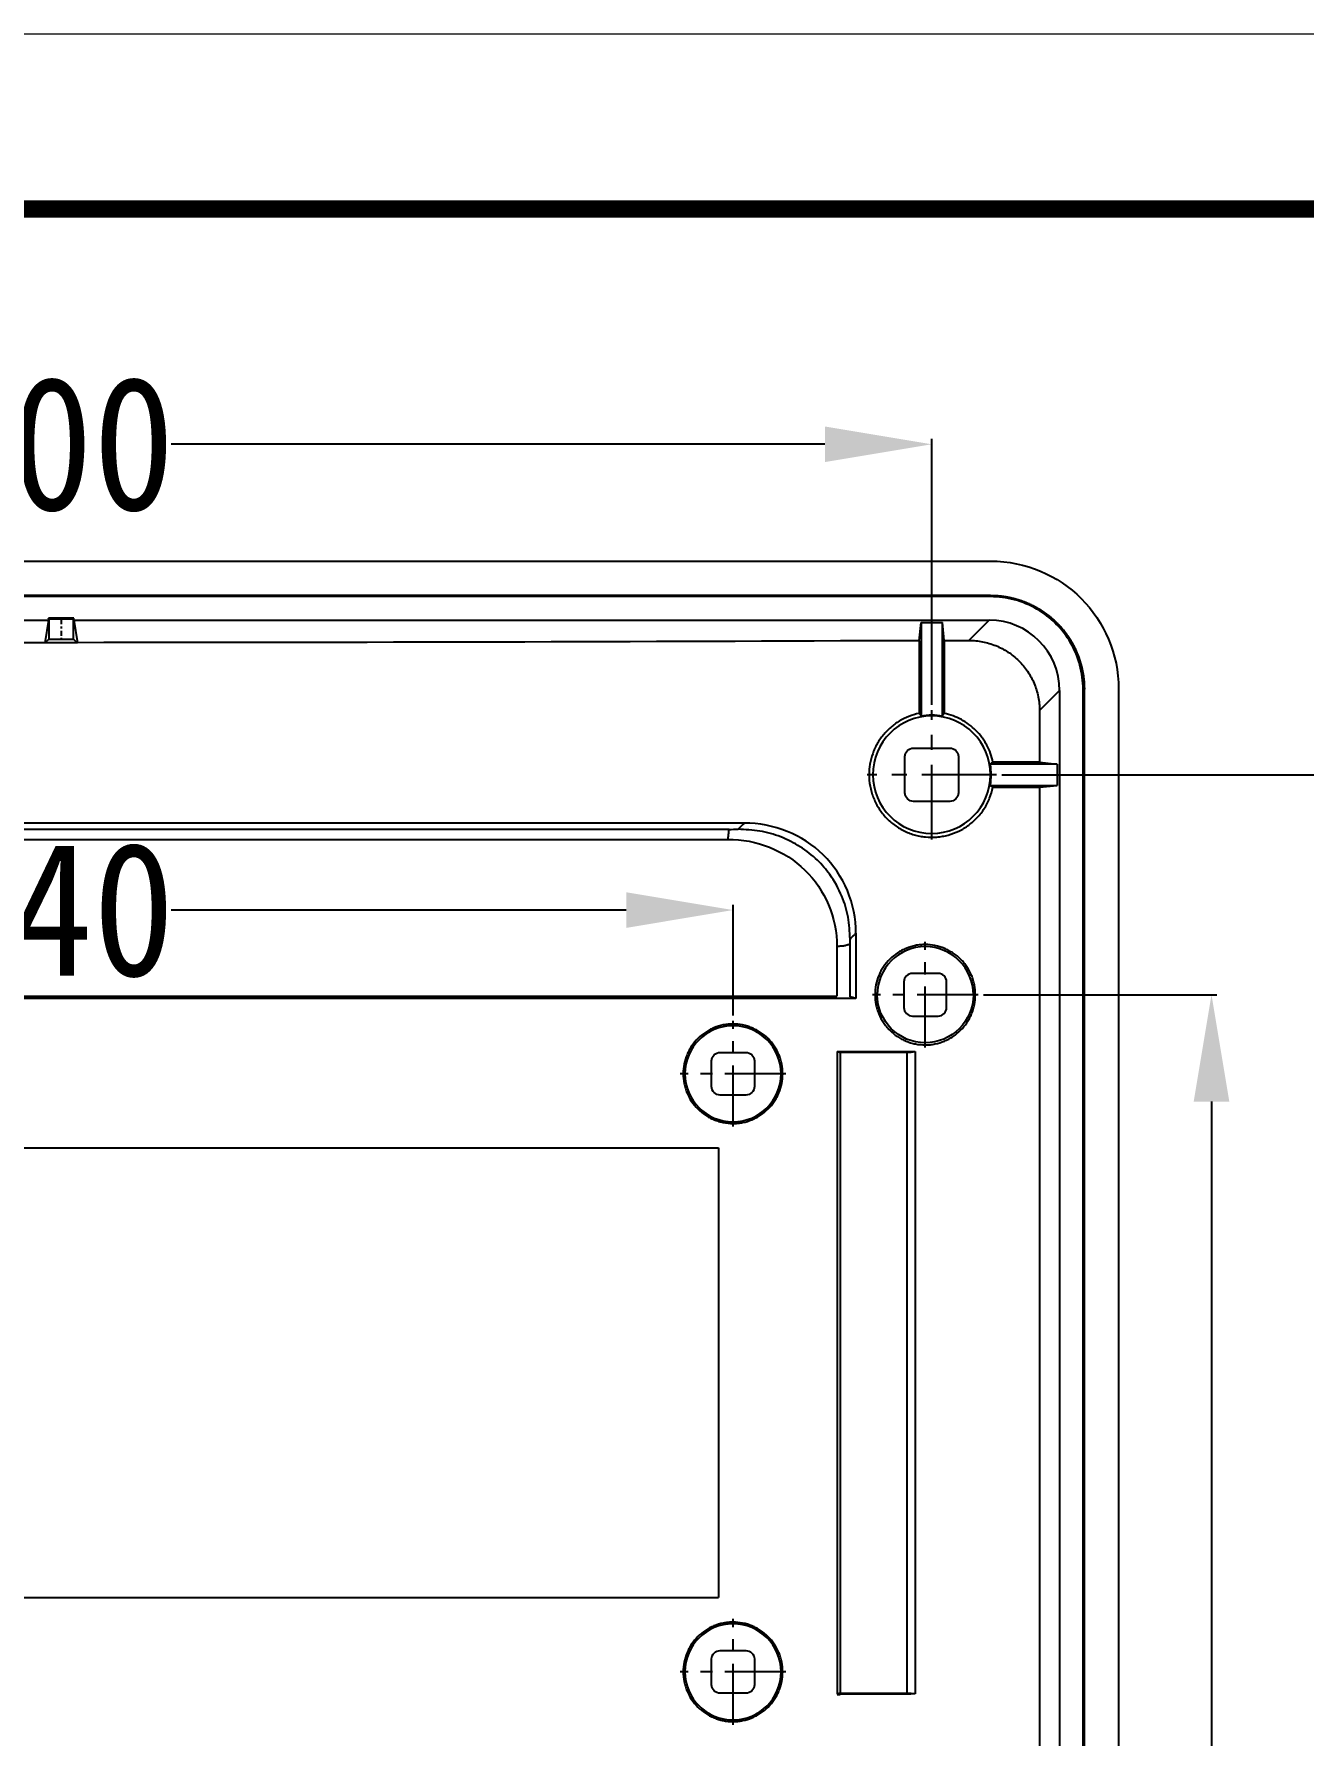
# Model space of a CAD drawing. Header units: millimetres. Extents: x 7899 to 8374, y 2483 to 2813.
# Drawn here: x 8155.8 to 8215.2, y 2733.5 to 2813.2 of the extents above; entities that cross this region are included whole.
import ezdxf
from ezdxf.enums import TextEntityAlignment as Align

# ---------------------------------------------------------------- set-up
doc = ezdxf.new("R2010")
doc.units = ezdxf.units.MM
doc.linetypes.add('CENTER', pattern=[50.8, 31.75, -6.35, 6.35, -6.35])
doc.layers.add('4', color=7, linetype='Continuous')
doc.layers.add('from', color=7, linetype='Continuous', lineweight=13)
doc.styles.add('FFS', font='SIMFANG.TTF', dxfattribs={"width": 0.9})
doc.styles.get("Standard").update_dxf_attribs({"font": 'arial.ttf', "width": 0.9})
doc.styles.add('宋体', font='SimSun.ttf')
doc.dimstyles.get("Standard").update_dxf_attribs({"dimtxt": 3, "dimasz": 0.1875, "dimexe": 0.66, "dimexo": 1, "dimgap": 0.09, "dimtad": 0, "dimdsep": 46, "dimtxsty": 'Standard', "dimcen": 0.09, "dimazin": 2, "dimtp": 0.01, "dimtm": 0.01, "dimtfac": 1, "dimtofl": 0, "dimtmove": 0, "dimatfit": 3, "dimfxl": 0, "dimtolj": 1, "dimarcsym": 0})

# ---------------------------------------------------------------- blocks, each defined once
blk = doc.blocks.new('*D102')
at = {"color": 6, "lineweight": -2}
for p, q in [((8117.089, 2767.273), (8117.089, 2772.461)), ((8122.089, 2772.211), (8143.397, 2772.211)), ((8183.489, 2772.211), (8162.181, 2772.211)), ((8188.489, 2767.273), (8188.489, 2772.461))]:
    blk.add_line(p, q, dxfattribs=at)
at = {"color": 6}
for points in [[(8122.089, 2773.044), (8122.089, 2771.377), (8117.089, 2772.211)], [(8183.489, 2773.044), (8183.489, 2771.377), (8188.489, 2772.211)]]:
    blk.add_solid(points, dxfattribs=at)
at = {"layer": 'Defpoints', "color": 0}
for p in [(8188.489, 2772.211), (8117.089, 2767.023), (8188.489, 2767.023)]:
    blk.add_point(p, dxfattribs=at)
at = {"color": 4, "insert": (8152.789, 2772.211), "char_height": 6.25, "attachment_point": 5, "style": 'FFS'}
blk.add_mtext('\\A1;71.40', dxfattribs=at)
blk = doc.blocks.new('*D109')
at = {"color": 6, "lineweight": -2}
for p, q in [((8107.789, 2781.791), (8107.789, 2794.267)), ((8197.789, 2781.826), (8197.789, 2794.267)), ((8112.789, 2794.017), (8143.397, 2794.017)), ((8192.789, 2794.017), (8162.181, 2794.017))]:
    blk.add_line(p, q, dxfattribs=at)
at = {"color": 6}
for points in [[(8112.789, 2794.85), (8112.789, 2793.184), (8107.789, 2794.017)], [(8192.789, 2794.85), (8192.789, 2793.184), (8197.789, 2794.017)]]:
    blk.add_solid(points, dxfattribs=at)
at = {"layer": 'Defpoints', "color": 0}
for p in [(8107.789, 2794.017), (8107.789, 2781.541), (8197.789, 2781.576)]:
    blk.add_point(p, dxfattribs=at)
at = {"color": 4, "insert": (8152.789, 2794.017), "char_height": 6.25, "attachment_point": 5, "style": 'FFS'}
blk.add_mtext('\\A1;90.00', dxfattribs=at)
blk = doc.blocks.new('*D112')
at = {"color": 6, "lineweight": -2}
for p, q in [((8200.214, 2768.248), (8211.138, 2768.248)), ((8210.888, 2763.248), (8210.888, 2715.825)), ((8210.888, 2645.848), (8210.888, 2693.271)), ((8200.214, 2640.848), (8211.138, 2640.848))]:
    blk.add_line(p, q, dxfattribs=at)
at = {"color": 6}
for points in [[(8210.054, 2763.248), (8211.721, 2763.248), (8210.888, 2768.248)], [(8210.054, 2645.848), (8211.721, 2645.848), (8210.888, 2640.848)]]:
    blk.add_solid(points, dxfattribs=at)
at = {"layer": 'Defpoints', "color": 0}
for p in [(8199.964, 2768.248), (8199.964, 2640.848), (8210.888, 2640.848)]:
    blk.add_point(p, dxfattribs=at)
at = {"color": 4, "insert": (8210.888, 2704.548), "char_height": 6.25, "attachment_point": 5, "rotation": 90, "style": 'FFS'}
blk.add_mtext('\\A1;127.40', dxfattribs=at)
blk = doc.blocks.new('*D113')
at = {"color": 6, "lineweight": -2}
for p, q in [((8201.067, 2778.548), (8219.786, 2778.548)), ((8219.536, 2773.548), (8219.536, 2704.432)), ((8219.536, 2635.548), (8219.536, 2681.877)), ((8201.067, 2630.548), (8219.786, 2630.548))]:
    blk.add_line(p, q, dxfattribs=at)
at = {"color": 6}
for points in [[(8218.703, 2773.548), (8220.369, 2773.548), (8219.536, 2778.548)], [(8218.703, 2635.548), (8220.369, 2635.548), (8219.536, 2630.548)]]:
    blk.add_solid(points, dxfattribs=at)
at = {"layer": 'Defpoints', "color": 0}
for p in [(8200.817, 2778.548), (8219.536, 2778.548), (8200.817, 2630.548)]:
    blk.add_point(p, dxfattribs=at)
at = {"color": 4, "insert": (8219.536, 2693.154), "char_height": 6.25, "attachment_point": 5, "rotation": 90, "style": 'FFS'}
blk.add_mtext('\\A1;148.00', dxfattribs=at)
blk = doc.blocks.new('TK-D')
at = {"layer": 'from'}
blk.add_lwpolyline([(-594.5, -413.12), (594.5, -413.12), (594.5, 413.12), (-594.5, 413.12)], close=True, dxfattribs=at)
at = {"layer": 'from', "const_width": 2.05}
blk.add_lwpolyline([(-574.01, -392.63), (-574.01, 392.63), (574.01, 392.63), (574.01, -392.63), (-574.01, -392.63)], dxfattribs=at)
at = {"layer": 'from', "color": 6, "style": '宋体', "width": 0.7}
blk.add_attdef('40004', text='', height=8.32, dxfattribs=at).set_placement((430.84, -344.43), align=Align.MIDDLE)

msp = doc.modelspace()

# ---------------------------------------------------------------- linework, layer by layer
at = {"layer": '4', "color": 7}
for p, q in [((8105.031, 2788.548), (8200.547, 2788.548)), ((8200.54, 2786.944), (8105.038, 2786.944)), ((8200.54, 2786.884), (8105.038, 2786.884)), ((8200.54, 2786.944), (8200.54, 2786.884)), ((8149.127, 2785.784), (8156.451, 2785.784)), ((8156.451, 2785.784), (8156.275, 2784.728)), ((8157.627, 2785.884), (8156.451, 2785.884)), ((8156.461, 2785.824), (8156.451, 2785.884)), ((8156.451, 2785.884), (8156.451, 2785.784)), ((8157.617, 2785.824), (8156.461, 2785.824)), ((8156.461, 2785.824), (8156.461, 2784.9)), ((8157.617, 2785.824), (8157.627, 2785.884)), ((8157.617, 2784.901), (8157.617, 2785.824)), ((8157.627, 2785.784), (8157.627, 2785.884)), ((8157.627, 2785.784), (8200.479, 2785.784)), ((8157.627, 2785.784), (8157.803, 2784.729)), ((8197.203, 2784.822), (8197.289, 2785.679)), ((8197.289, 2785.679), (8197.289, 2781.29)), ((8197.289, 2785.679), (8198.289, 2785.679)), ((8198.289, 2781.29), (8198.289, 2785.679)), ((8198.374, 2784.828), (8198.289, 2785.679)), ((8200.479, 2785.784), (8199.528, 2784.833)), ((8156.461, 2784.9), (8156.275, 2784.714)), ((8156.461, 2784.9), (8157.617, 2784.901)), ((8157.617, 2784.901), (8157.803, 2784.715)), ((8197.203, 2784.822), (8197.203, 2781.418)), ((8198.374, 2784.828), (8198.374, 2781.418)), ((8203.775, 2782.488), (8202.839, 2781.553)), ((8203.775, 2782.488), (8203.775, 2709.386)), ((8204.935, 2782.549), (8204.875, 2782.549)), ((8204.875, 2626.547), (8204.875, 2782.549)), ((8204.935, 2626.547), (8204.935, 2782.549)), ((8206.539, 2782.556), (8206.539, 2626.54)), ((8202.839, 2781.553), (8202.839, 2779.131)), ((8196.539, 2777.698), (8196.539, 2779.398)), ((8196.939, 2779.798), (8198.639, 2779.798)), ((8199.039, 2779.398), (8199.039, 2777.698)), ((8202.839, 2779.131), (8203.67, 2779.048)), ((8195.036, 2778.548), (8194.857, 2778.548)), ((8203.67, 2779.048), (8200.531, 2779.048)), ((8200.541, 2778.548), (8200.576, 2778.548)), ((8203.67, 2779.048), (8203.67, 2778.048)), ((8200.531, 2778.048), (8203.67, 2778.048)), ((8202.839, 2777.965), (8203.67, 2778.048)), ((8202.839, 2777.965), (8202.839, 2709.542)), ((8198.639, 2777.298), (8196.939, 2777.298)), ((8194.243, 2771.129), (8194.243, 2768.074)), ((8193.345, 2770.511), (8193.345, 2768.179)), ((8193.966, 2768.155), (8193.966, 2770.623)), ((8196.489, 2768.848), (8196.489, 2767.648)), ((8198.089, 2769.248), (8196.889, 2769.248)), ((8198.489, 2767.648), (8198.489, 2768.848)), ((8195.239, 2768.248), (8195.136, 2768.248)), ((8199.739, 2768.248), (8199.835, 2768.248)), ((8196.889, 2767.248), (8198.089, 2767.248)), ((8187.889, 2765.548), (8189.089, 2765.548)), ((8193.369, 2765.595), (8193.369, 2735.501)), ((8193.511, 2765.595), (8193.615, 2765.595)), ((8193.511, 2765.548), (8193.511, 2735.548)), ((8193.615, 2765.548), (8193.511, 2765.548)), ((8196.629, 2765.548), (8196.629, 2735.548)), ((8197.023, 2765.584), (8197.023, 2735.512)), ((8187.489, 2763.948), (8187.489, 2765.148)), ((8189.489, 2765.148), (8189.489, 2763.948)), ((8186.239, 2764.548), (8186.158, 2764.548)), ((8190.739, 2764.548), (8190.814, 2764.548)), ((8189.089, 2763.548), (8187.889, 2763.548)), ((8187.815, 2761.074), (8187.815, 2740.022)), ((8187.489, 2735.948), (8187.489, 2737.148)), ((8187.889, 2737.548), (8189.089, 2737.548)), ((8189.489, 2737.148), (8189.489, 2735.948)), ((8186.239, 2736.548), (8186.158, 2736.548)), ((8190.739, 2736.548), (8190.814, 2736.548)), ((8189.089, 2735.548), (8187.889, 2735.548)), ((8193.511, 2735.548), (8193.369, 2735.501)), ((8193.511, 2735.471), (8193.369, 2735.471)), ((8193.511, 2735.548), (8193.615, 2735.548)), ((8193.511, 2735.548), (8193.511, 2735.501)), ((8193.615, 2735.501), (8193.511, 2735.501))]:
    msp.add_line(p, q, dxfattribs=at)
at = {"layer": '4', "color": 1, "linetype": 'CENTER', "ltscale": 0.007385}
msp.add_line((8157.039, 2785.824), (8157.039, 2784.9), dxfattribs=at)
at = {"layer": '4', "color": 1, "linetype": 'CENTER', "ltscale": 0.110105}
for p, q in [((8197.789, 2775.52), (8197.789, 2781.576)), ((8200.817, 2778.548), (8194.761, 2778.548))]:
    msp.add_line(p, q, dxfattribs=at)
at = {"layer": '4', "color": 1, "linetype": 'CENTER', "ltscale": 0.089998}
for p, q in [((8197.489, 2765.773), (8197.489, 2770.723)), ((8199.964, 2768.248), (8195.014, 2768.248))]:
    msp.add_line(p, q, dxfattribs=at)
at = {"layer": '4', "color": 1, "linetype": 'CENTER', "ltscale": 0.090005}
for p, q in [((8188.489, 2762.073), (8188.489, 2767.023)), ((8190.964, 2764.548), (8186.014, 2764.548)), ((8188.489, 2734.073), (8188.489, 2739.023)), ((8190.964, 2736.548), (8186.014, 2736.548))]:
    msp.add_line(p, q, dxfattribs=at)
at = {"layer": '4', "color": 7}
for centre, radius, start, end in [((8197.789, 2778.548), 2.753, 0, 180), ((8197.789, 2778.548), 2.787, 79.66527, 100.33473), ((8197.789, 2778.548), 2.753, 180, 0), ((8197.789, 2778.548), 2.787, 0, 10.33473), ((8197.789, 2778.548), 2.787, 349.66527, 0), ((8197.489, 2768.248), 2.25, 0, 180), ((8196.889, 2768.848), 0.4, 90, 180), ((8198.089, 2768.848), 0.4, 0, 90), ((8196.889, 2767.648), 0.4, 180, 270), ((8198.089, 2767.648), 0.4, 270, 0), ((8188.489, 2764.548), 2.25, 0, 180), ((8188.489, 2764.548), 2.25, 180, 0), ((8188.489, 2736.548), 2.25, 0, 180), ((8188.489, 2736.548), 2.25, 180, 0)]:
    msp.add_arc(centre, radius, start, end, dxfattribs=at)
at = {"layer": '4', "color": 7, "extrusion": (0, 0, -1)}
for centre, radius, start, end in [((-8196.939, 2779.398), 0.4, 0, 90), ((-8198.639, 2779.398), 0.4, 90, 180), ((-8198.639, 2777.698), 0.4, 180, 270), ((-8197.489, 2768.248), 2.25, 180, 0), ((-8187.889, 2765.148), 0.4, 0, 90), ((-8189.089, 2765.148), 0.4, 90, 180), ((-8189.089, 2763.948), 0.4, 180, 270), ((-8187.889, 2737.148), 0.4, 0, 90), ((-8189.089, 2737.148), 0.4, 90, 180), ((-8189.089, 2735.948), 0.4, 180, 270)]:
    msp.add_arc(centre, radius, start, end, dxfattribs=at)
at = {"layer": '4', "color": 7, "extrusion": (3.74923e-32, 1.22461e-16, -1)}
for centre in [(-8196.939, 2777.698), (-8187.889, 2763.948), (-8187.889, 2735.948)]:
    msp.add_arc(centre, 0.4, 270, 0, dxfattribs=at)
at = {"layer": '4', "color": 7, "extrusion": (0, 0, -1)}
msp.add_ellipse((8200.531, 2782.54), major_axis=(4.254, 4.254), ratio=0.997265, start_param=5.499157, end_param=7.067214, dxfattribs=at)
at = {"layer": '4', "color": 7}
for centre, major_axis, ratio, start_param, end_param in [((8200.47, 2782.479), (2.34, 2.34), 0.997265, 5.499157, 7.067214), ((8152.788, 2813.333), (546.566, 0), 0.052336, 4.79589, 4.79801), ((8152.789, 2776.277), (547.292, 0), 0.005236, 1.479218, 1.483221), ((8152.789, 2780.818), (547.292, 0), 0.005236, 4.799965, 4.803967)]:
    msp.add_ellipse(centre, major_axis=major_axis, ratio=ratio, start_param=start_param, end_param=end_param, dxfattribs=at)
at = {"layer": '4', "color": 7, "extrusion": (3.74923e-32, 1.22461e-16, -1)}
for major_axis, start_param, end_param in [((-547.299, 0), 4.70602, 4.718758), ((-547.3, 0), 4.631148, 4.703228)]:
    msp.add_ellipse((8152.789, 2813.411), major_axis=major_axis, ratio=0.052408, start_param=start_param, end_param=end_param, dxfattribs=at)
at = {"layer": '4', "color": 7, "extrusion": (6.16298e-32, 1.22461e-16, -1)}
msp.add_ellipse((8193.039, 3239.099), major_axis=(-383.514, 367.753), ratio=0.905122, start_param=3.989735, end_param=3.990512, dxfattribs=at)
at = {"layer": '4', "color": 7}
for points, degree, knots in [([(8200.54, 2786.944), (8200.972, 2786.944), (8201.397, 2786.86), (8201.82, 2786.776), (8202.221, 2786.61), (8202.622, 2786.445), (8202.982, 2786.204), (8203.342, 2785.964), (8203.648, 2785.657), (8203.954, 2785.352), (8204.195, 2784.991), (8204.435, 2784.632), (8204.601, 2784.23), (8204.767, 2783.83), (8204.851, 2783.406), (8204.935, 2782.982), (8204.935, 2782.549)], 2, [0, 0, 0, 0.125, 0.125, 0.25, 0.25, 0.375, 0.375, 0.5, 0.5, 0.625, 0.625, 0.75, 0.75, 0.875, 0.875, 1, 1, 1]), ([(8204.875, 2782.549), (8204.875, 2782.927), (8204.776, 2783.684), (8204.337, 2784.742), (8203.641, 2785.65), (8202.733, 2786.346), (8201.675, 2786.785), (8200.918, 2786.884), (8200.54, 2786.884)], 3, [0, 0, 0, 0, 0.166858, 0.333493, 0.500001, 0.666508, 0.833143, 1, 1, 1, 1]), ([(8157.803, 2784.715), (8157.661, 2784.715), (8157.52, 2784.715), (8157.378, 2784.715), (8157.236, 2784.715), (8157.095, 2784.715), (8156.953, 2784.715), (8156.727, 2784.715), (8156.501, 2784.714), (8156.275, 2784.714)], 3, [0, 0, 0, 0, 0.278009, 0.278009, 0.278009, 0.556018, 0.556018, 0.556018, 1, 1, 1, 1]), ([(8199.528, 2784.833), (8199.746, 2784.834), (8199.959, 2784.814), (8200.275, 2784.753), (8200.38, 2784.728), (8200.587, 2784.667), (8200.69, 2784.631), (8200.99, 2784.509), (8201.18, 2784.409), (8201.45, 2784.232), (8201.538, 2784.169), (8201.707, 2784.032), (8201.787, 2783.96), (8202.017, 2783.734), (8202.155, 2783.569), (8202.337, 2783.299), (8202.394, 2783.206), (8202.497, 2783.016), (8202.589, 2782.821), (8202.663, 2782.619), (8202.726, 2782.413), (8202.753, 2782.307), (8202.818, 2781.987), (8202.839, 2781.771), (8202.839, 2781.553)], 3, [0, 0, 0, 0, 0.125, 0.125, 0.1875, 0.1875, 0.25, 0.25, 0.375, 0.375, 0.4375, 0.4375, 0.5, 0.5, 0.625, 0.625, 0.6875, 0.6875, 0.75, 0.8125, 0.8125, 0.875, 0.875, 1, 1, 1, 1]), ([(8197.203, 2781.418), (8197.038, 2781.385), (8196.878, 2781.338), (8196.568, 2781.217), (8196.418, 2781.143), (8196.129, 2780.969), (8195.995, 2780.871), (8195.743, 2780.653), (8195.626, 2780.533), (8195.412, 2780.272), (8195.318, 2780.134), (8195.195, 2779.916), (8195.157, 2779.842), (8195.088, 2779.69), (8195.056, 2779.611), (8194.971, 2779.373), (8194.929, 2779.212), (8194.872, 2778.884), (8194.857, 2778.717), (8194.857, 2778.548)], 3, [0, 0, 0, 0, 0.125, 0.125, 0.25, 0.25, 0.375, 0.375, 0.5, 0.5, 0.625, 0.625, 0.6875, 0.6875, 0.75, 0.75, 0.875, 0.875, 1, 1, 1, 1]), ([(8200.657, 2779.132), (8200.6, 2779.414), (8200.503, 2779.681), (8200.334, 2779.996), (8200.297, 2780.059), (8200.221, 2780.179), (8200.18, 2780.238), (8200.053, 2780.409), (8199.96, 2780.517), (8199.759, 2780.718), (8199.65, 2780.813), (8199.421, 2780.983), (8199.302, 2781.059), (8199.052, 2781.193), (8198.922, 2781.252), (8198.652, 2781.35), (8198.515, 2781.389), (8198.374, 2781.418)], 3, [0, 0, 0, 0, 0.25, 0.25, 0.3125, 0.3125, 0.375, 0.375, 0.5, 0.5, 0.625, 0.625, 0.75, 0.75, 0.875, 0.875, 1, 1, 1, 1]), ([(8194.857, 2778.548), (8194.857, 2778.366), (8194.874, 2778.188), (8194.923, 2777.924), (8194.944, 2777.837), (8194.993, 2777.664), (8195.021, 2777.577), (8195.119, 2777.325), (8195.199, 2777.165), (8195.339, 2776.936), (8195.39, 2776.862), (8195.498, 2776.717), (8195.556, 2776.647), (8195.737, 2776.448), (8195.868, 2776.327), (8196.153, 2776.11), (8196.308, 2776.013), (8196.627, 2775.852), (8196.793, 2775.786), (8197.052, 2775.711), (8197.14, 2775.69), (8197.316, 2775.655), (8197.405, 2775.642), (8197.671, 2775.615), (8197.85, 2775.614), (8198.119, 2775.636), (8198.209, 2775.648), (8198.385, 2775.679), (8198.472, 2775.699), (8198.73, 2775.769), (8198.898, 2775.831), (8199.224, 2775.989), (8199.377, 2776.081), (8199.593, 2776.24), (8199.662, 2776.296), (8199.797, 2776.415), (8199.862, 2776.478), (8200.047, 2776.676), (8200.156, 2776.817), (8200.301, 2777.043), (8200.346, 2777.12), (8200.429, 2777.28), (8200.467, 2777.363), (8200.569, 2777.614), (8200.621, 2777.786), (8200.657, 2777.964)], 3, [0, 0, 0, 0, 0.0625, 0.0625, 0.09375, 0.09375, 0.125, 0.125, 0.1875, 0.1875, 0.21875, 0.21875, 0.25, 0.25, 0.3125, 0.3125, 0.375, 0.375, 0.4375, 0.4375, 0.46875, 0.46875, 0.5, 0.5, 0.5625, 0.5625, 0.59375, 0.59375, 0.625, 0.625, 0.6875, 0.6875, 0.75, 0.75, 0.78125, 0.78125, 0.8125, 0.8125, 0.875, 0.875, 0.90625, 0.90625, 0.9375, 0.9375, 1, 1, 1, 1]), ([(8188.304, 2775.99), (8187.896, 2775.99), (8187.078, 2775.99), (8185.853, 2775.99), (8184.627, 2775.99), (8183.402, 2775.99), (8182.177, 2775.99), (8180.953, 2775.99), (8179.728, 2775.99), (8178.504, 2775.99), (8177.28, 2775.99), (8176.056, 2775.99), (8174.832, 2775.99), (8173.609, 2775.99), (8172.385, 2775.99), (8171.162, 2775.99), (8169.939, 2775.99), (8168.716, 2775.99), (8167.493, 2775.99), (8166.27, 2775.99), (8165.047, 2775.99), (8163.824, 2775.99), (8162.602, 2775.99), (8161.379, 2775.99), (8160.156, 2775.99), (8158.933, 2775.99), (8157.711, 2775.99), (8156.488, 2775.99), (8155.265, 2775.99), (8154.042, 2775.99), (8152.819, 2775.99), (8151.596, 2775.99), (8150.373, 2775.99), (8149.15, 2775.99), (8147.926, 2775.99), (8146.703, 2775.99), (8145.479, 2775.99), (8144.255, 2775.99), (8143.031, 2775.99), (8141.807, 2775.99), (8140.583, 2775.99), (8139.358, 2775.99), (8138.133, 2775.99), (8136.908, 2775.99), (8135.683, 2775.99), (8134.457, 2775.99), (8133.231, 2775.99), (8132.005, 2775.99), (8130.779, 2775.99), (8129.552, 2775.99), (8128.325, 2775.99), (8127.097, 2775.99), (8125.869, 2775.99), (8124.641, 2775.99), (8123.412, 2775.99), (8122.183, 2775.99), (8120.954, 2775.99), (8119.724, 2775.99), (8118.493, 2775.99), (8117.673, 2775.99), (8117.263, 2775.99)], 3, [0, 0, 0, 0, 0.01728, 0.034553, 0.051821, 0.069082, 0.086338, 0.103588, 0.120833, 0.138074, 0.15531, 0.172541, 0.189769, 0.206993, 0.224214, 0.241431, 0.258646, 0.275858, 0.293067, 0.310275, 0.32748, 0.344684, 0.361887, 0.379089, 0.39629, 0.413491, 0.430691, 0.447892, 0.465092, 0.482294, 0.499497, 0.5167, 0.533905, 0.551112, 0.568321, 0.585532, 0.602746, 0.619962, 0.637182, 0.654405, 0.671632, 0.688863, 0.706097, 0.723337, 0.740581, 0.75783, 0.775084, 0.792344, 0.80961, 0.826882, 0.844161, 0.861446, 0.878738, 0.896037, 0.913344, 0.930658, 0.947981, 0.965312, 0.982651, 1, 1, 1, 1]), ([(8188.253, 2775.517), (8188.256, 2775.548), (8188.265, 2775.627), (8188.278, 2775.75), (8188.292, 2775.877), (8188.3, 2775.956), (8188.304, 2775.99)], 3, [0, 0, 0, 0, 0.192615, 0.500002, 0.781976, 1, 1, 1, 1]), ([(8193.967, 2770.856), (8193.95, 2771.197), (8193.917, 2771.882), (8193.598, 2772.917), (8193.098, 2773.821), (8192.205, 2774.855), (8191.061, 2775.573), (8189.747, 2775.949), (8189.065, 2775.978), (8188.724, 2775.992)], 3, [0, 0, 0, 0, 0.12494, 0.250247, 0.392641, 0.500214, 0.749039, 0.874494, 1, 1, 1, 1]), ([(8194.243, 2771.129), (8194.243, 2772.503), (8193.681, 2773.851), (8191.745, 2775.747), (8190.39, 2776.283), (8189.019, 2776.283)], 3, [0, 0, 0, 0, 0.5, 0.5, 1, 1, 1, 1]), ([(8117.325, 2775.517), (8123.228, 2775.518), (8129.136, 2775.517), (8140.959, 2775.517), (8146.874, 2775.518), (8158.704, 2775.518), (8164.618, 2775.517), (8176.442, 2775.517), (8182.35, 2775.518), (8188.253, 2775.517)], 3, [0, 0, 0, 0, 0.25, 0.25, 0.5, 0.5, 0.75, 0.75, 1, 1, 1, 1]), ([(8188.253, 2775.517), (8189.591, 2775.534), (8190.906, 2775.002), (8192.798, 2773.164), (8193.366, 2771.85), (8193.345, 2770.511)], 3, [0, 0, 0, 0, 0.5, 0.5, 1, 1, 1, 1]), ([(8193.345, 2770.511), (8193.371, 2770.514), (8193.423, 2770.52), (8193.501, 2770.531), (8193.58, 2770.538), (8193.658, 2770.543), (8193.736, 2770.552), (8193.8, 2770.572), (8193.85, 2770.591), (8193.901, 2770.61), (8193.94, 2770.618), (8193.966, 2770.623)], 3, [0, 0, 0, 0, 0.124709, 0.249457, 0.3745, 0.499739, 0.624418, 0.749059, 0.811742, 0.874495, 1, 1, 1, 1]), ([(8199.835, 2768.248), (8199.835, 2768.403), (8199.819, 2768.556), (8199.774, 2768.782), (8199.756, 2768.856), (8199.711, 2769.004), (8199.685, 2769.077), (8199.596, 2769.291), (8199.524, 2769.426), (8199.396, 2769.617), (8199.349, 2769.68), (8199.251, 2769.799), (8199.199, 2769.856), (8199.037, 2770.019), (8198.918, 2770.116), (8198.726, 2770.244), (8198.659, 2770.284), (8198.524, 2770.357), (8198.385, 2770.422), (8198.241, 2770.473), (8198.095, 2770.518), (8198.019, 2770.537), (8197.792, 2770.582), (8197.64, 2770.597), (8197.411, 2770.597), (8197.334, 2770.593), (8197.18, 2770.578), (8197.104, 2770.567), (8196.878, 2770.522), (8196.732, 2770.478), (8196.519, 2770.39), (8196.448, 2770.357), (8196.312, 2770.285), (8196.247, 2770.245), (8196.056, 2770.118), (8195.937, 2770.021), (8195.717, 2769.802), (8195.62, 2769.683), (8195.492, 2769.493), (8195.452, 2769.427), (8195.379, 2769.291), (8195.346, 2769.221), (8195.257, 2769.007), (8195.212, 2768.86), (8195.152, 2768.559), (8195.136, 2768.403), (8195.136, 2768.248)], 3, [0, 0, 0, 0, 0.0625, 0.0625, 0.09375, 0.09375, 0.125, 0.125, 0.1875, 0.1875, 0.21875, 0.21875, 0.25, 0.25, 0.3125, 0.3125, 0.34375, 0.34375, 0.375, 0.40625, 0.40625, 0.4375, 0.4375, 0.5, 0.5, 0.53125, 0.53125, 0.5625, 0.5625, 0.625, 0.625, 0.65625, 0.65625, 0.6875, 0.6875, 0.75, 0.75, 0.8125, 0.8125, 0.84375, 0.84375, 0.875, 0.875, 0.9375, 0.9375, 1, 1, 1, 1]), ([(8195.136, 2768.248), (8195.136, 2768.092), (8195.152, 2767.94), (8195.197, 2767.714), (8195.215, 2767.64), (8195.26, 2767.492), (8195.286, 2767.418), (8195.375, 2767.205), (8195.447, 2767.07), (8195.575, 2766.878), (8195.622, 2766.816), (8195.72, 2766.696), (8195.772, 2766.639), (8195.934, 2766.477), (8196.053, 2766.38), (8196.245, 2766.251), (8196.312, 2766.211), (8196.448, 2766.139), (8196.586, 2766.074), (8196.73, 2766.022), (8196.877, 2765.978), (8196.952, 2765.959), (8197.179, 2765.914), (8197.331, 2765.899), (8197.561, 2765.899), (8197.637, 2765.902), (8197.791, 2765.917), (8197.868, 2765.929), (8198.093, 2765.974), (8198.24, 2766.018), (8198.453, 2766.106), (8198.523, 2766.139), (8198.659, 2766.211), (8198.725, 2766.251), (8198.916, 2766.378), (8199.034, 2766.475), (8199.254, 2766.694), (8199.351, 2766.813), (8199.479, 2767.003), (8199.519, 2767.069), (8199.592, 2767.205), (8199.625, 2767.275), (8199.714, 2767.489), (8199.759, 2767.636), (8199.819, 2767.937), (8199.835, 2768.092), (8199.835, 2768.248)], 3, [0, 0, 0, 0, 0.0625, 0.0625, 0.09375, 0.09375, 0.125, 0.125, 0.1875, 0.1875, 0.21875, 0.21875, 0.25, 0.25, 0.3125, 0.3125, 0.34375, 0.34375, 0.375, 0.40625, 0.40625, 0.4375, 0.4375, 0.5, 0.5, 0.53125, 0.53125, 0.5625, 0.5625, 0.625, 0.625, 0.65625, 0.65625, 0.6875, 0.6875, 0.75, 0.75, 0.8125, 0.8125, 0.84375, 0.84375, 0.875, 0.875, 0.9375, 0.9375, 1, 1, 1, 1]), ([(8190.814, 2764.548), (8190.814, 2764.702), (8190.799, 2764.853), (8190.754, 2765.077), (8190.736, 2765.15), (8190.692, 2765.297), (8190.666, 2765.369), (8190.578, 2765.581), (8190.506, 2765.715), (8190.337, 2765.968), (8190.239, 2766.088), (8190.024, 2766.302), (8189.907, 2766.398), (8189.716, 2766.526), (8189.65, 2766.565), (8189.516, 2766.637), (8189.378, 2766.702), (8189.236, 2766.753), (8189.09, 2766.797), (8189.015, 2766.816), (8188.79, 2766.861), (8188.64, 2766.876), (8188.412, 2766.876), (8188.336, 2766.872), (8188.184, 2766.857), (8188.108, 2766.846), (8187.884, 2766.802), (8187.739, 2766.758), (8187.528, 2766.671), (8187.458, 2766.638), (8187.323, 2766.566), (8187.258, 2766.527), (8187.069, 2766.401), (8186.951, 2766.305), (8186.734, 2766.088), (8186.637, 2765.97), (8186.51, 2765.781), (8186.471, 2765.716), (8186.399, 2765.581), (8186.366, 2765.511), (8186.278, 2765.3), (8186.234, 2765.154), (8186.174, 2764.856), (8186.158, 2764.702), (8186.158, 2764.548)], 3, [0, 0, 0, 0, 0.0625, 0.0625, 0.09375, 0.09375, 0.125, 0.125, 0.1875, 0.1875, 0.25, 0.25, 0.3125, 0.3125, 0.34375, 0.34375, 0.375, 0.40625, 0.40625, 0.4375, 0.4375, 0.5, 0.5, 0.53125, 0.53125, 0.5625, 0.5625, 0.625, 0.625, 0.65625, 0.65625, 0.6875, 0.6875, 0.75, 0.75, 0.8125, 0.8125, 0.84375, 0.84375, 0.875, 0.875, 0.9375, 0.9375, 1, 1, 1, 1]), ([(8196.629, 2765.548), (8196.581, 2765.548), (8196.485, 2765.548), (8196.34, 2765.548), (8196.195, 2765.548), (8196.048, 2765.548), (8195.901, 2765.548), (8195.753, 2765.548), (8195.604, 2765.548), (8195.454, 2765.548), (8195.303, 2765.548), (8195.101, 2765.548), (8194.847, 2765.548), (8194.541, 2765.548), (8194.233, 2765.548), (8193.925, 2765.548), (8193.718, 2765.548), (8193.615, 2765.548)], 3, [0, 0, 0, 0, 0.049987, 0.099948, 0.149894, 0.199841, 0.249802, 0.29979, 0.34982, 0.399904, 0.450056, 0.500289, 0.600579, 0.700586, 0.80042, 0.900188, 1, 1, 1, 1]), ([(8186.158, 2764.548), (8186.158, 2764.394), (8186.173, 2764.243), (8186.218, 2764.019), (8186.236, 2763.945), (8186.281, 2763.799), (8186.307, 2763.726), (8186.395, 2763.515), (8186.466, 2763.381), (8186.635, 2763.128), (8186.734, 2763.008), (8186.949, 2762.794), (8187.066, 2762.697), (8187.257, 2762.57), (8187.323, 2762.53), (8187.457, 2762.458), (8187.594, 2762.394), (8187.737, 2762.343), (8187.883, 2762.298), (8187.957, 2762.28), (8188.182, 2762.235), (8188.333, 2762.22), (8188.561, 2762.22), (8188.637, 2762.224), (8188.789, 2762.239), (8188.865, 2762.25), (8189.089, 2762.294), (8189.234, 2762.338), (8189.445, 2762.425), (8189.515, 2762.458), (8189.649, 2762.53), (8189.715, 2762.569), (8189.904, 2762.695), (8190.021, 2762.791), (8190.239, 2763.008), (8190.336, 2763.126), (8190.462, 2763.315), (8190.501, 2763.38), (8190.574, 2763.515), (8190.607, 2763.585), (8190.695, 2763.796), (8190.739, 2763.941), (8190.799, 2764.24), (8190.814, 2764.394), (8190.814, 2764.548)], 3, [0, 0, 0, 0, 0.0625, 0.0625, 0.09375, 0.09375, 0.125, 0.125, 0.1875, 0.1875, 0.25, 0.25, 0.3125, 0.3125, 0.34375, 0.34375, 0.375, 0.40625, 0.40625, 0.4375, 0.4375, 0.5, 0.5, 0.53125, 0.53125, 0.5625, 0.5625, 0.625, 0.625, 0.65625, 0.65625, 0.6875, 0.6875, 0.75, 0.75, 0.8125, 0.8125, 0.84375, 0.84375, 0.875, 0.875, 0.9375, 0.9375, 1, 1, 1, 1]), ([(8190.814, 2736.548), (8190.814, 2736.702), (8190.799, 2736.853), (8190.754, 2737.077), (8190.736, 2737.15), (8190.692, 2737.297), (8190.666, 2737.369), (8190.578, 2737.581), (8190.506, 2737.715), (8190.337, 2737.968), (8190.239, 2738.088), (8190.024, 2738.302), (8189.907, 2738.398), (8189.716, 2738.526), (8189.65, 2738.565), (8189.516, 2738.637), (8189.378, 2738.702), (8189.236, 2738.753), (8189.09, 2738.797), (8189.015, 2738.816), (8188.79, 2738.861), (8188.64, 2738.876), (8188.412, 2738.876), (8188.336, 2738.872), (8188.184, 2738.857), (8188.108, 2738.846), (8187.884, 2738.802), (8187.739, 2738.758), (8187.528, 2738.671), (8187.458, 2738.638), (8187.323, 2738.566), (8187.258, 2738.527), (8187.069, 2738.401), (8186.951, 2738.305), (8186.734, 2738.088), (8186.637, 2737.97), (8186.51, 2737.781), (8186.471, 2737.716), (8186.399, 2737.581), (8186.366, 2737.511), (8186.278, 2737.3), (8186.234, 2737.154), (8186.174, 2736.856), (8186.158, 2736.702), (8186.158, 2736.548)], 3, [0, 0, 0, 0, 0.0625, 0.0625, 0.09375, 0.09375, 0.125, 0.125, 0.1875, 0.1875, 0.25, 0.25, 0.3125, 0.3125, 0.34375, 0.34375, 0.375, 0.40625, 0.40625, 0.4375, 0.4375, 0.5, 0.5, 0.53125, 0.53125, 0.5625, 0.5625, 0.625, 0.625, 0.65625, 0.65625, 0.6875, 0.6875, 0.75, 0.75, 0.8125, 0.8125, 0.84375, 0.84375, 0.875, 0.875, 0.9375, 0.9375, 1, 1, 1, 1]), ([(8186.158, 2736.548), (8186.158, 2736.394), (8186.173, 2736.243), (8186.218, 2736.019), (8186.236, 2735.945), (8186.281, 2735.799), (8186.307, 2735.726), (8186.395, 2735.515), (8186.466, 2735.381), (8186.635, 2735.128), (8186.734, 2735.008), (8186.949, 2734.794), (8187.066, 2734.697), (8187.257, 2734.57), (8187.323, 2734.53), (8187.457, 2734.458), (8187.594, 2734.394), (8187.737, 2734.343), (8187.883, 2734.298), (8187.957, 2734.28), (8188.182, 2734.235), (8188.333, 2734.22), (8188.561, 2734.22), (8188.637, 2734.224), (8188.789, 2734.239), (8188.865, 2734.25), (8189.089, 2734.294), (8189.234, 2734.338), (8189.445, 2734.425), (8189.515, 2734.458), (8189.649, 2734.53), (8189.715, 2734.569), (8189.904, 2734.695), (8190.021, 2734.791), (8190.239, 2735.008), (8190.336, 2735.126), (8190.462, 2735.315), (8190.501, 2735.38), (8190.574, 2735.515), (8190.607, 2735.585), (8190.695, 2735.796), (8190.739, 2735.941), (8190.799, 2736.24), (8190.814, 2736.394), (8190.814, 2736.548)], 3, [0, 0, 0, 0, 0.0625, 0.0625, 0.09375, 0.09375, 0.125, 0.125, 0.1875, 0.1875, 0.25, 0.25, 0.3125, 0.3125, 0.34375, 0.34375, 0.375, 0.40625, 0.40625, 0.4375, 0.4375, 0.5, 0.5, 0.53125, 0.53125, 0.5625, 0.5625, 0.625, 0.625, 0.65625, 0.65625, 0.6875, 0.6875, 0.75, 0.75, 0.8125, 0.8125, 0.84375, 0.84375, 0.875, 0.875, 0.9375, 0.9375, 1, 1, 1, 1]), ([(8193.615, 2735.548), (8193.666, 2735.548), (8193.769, 2735.548), (8193.924, 2735.548), (8194.078, 2735.548), (8194.231, 2735.548), (8194.385, 2735.548), (8194.538, 2735.548), (8194.691, 2735.548), (8194.843, 2735.548), (8194.995, 2735.548), (8195.198, 2735.548), (8195.451, 2735.548), (8195.751, 2735.548), (8196.047, 2735.548), (8196.34, 2735.548), (8196.532, 2735.548), (8196.629, 2735.548)], 3, [0, 0, 0, 0, 0.049804, 0.099581, 0.149344, 0.199107, 0.248884, 0.298687, 0.34853, 0.398428, 0.448392, 0.498437, 0.599074, 0.69944, 0.799643, 0.899793, 1, 1, 1, 1])]:
    msp.add_open_spline(points, degree=degree, knots=knots, dxfattribs=at)
for points, degree in [([(8197.203, 2781.418), (8197.213, 2781.404), (8197.232, 2781.376), (8197.26, 2781.333), (8197.279, 2781.304), (8197.289, 2781.29)], 3), ([(8198.289, 2781.29), (8198.298, 2781.304), (8198.317, 2781.332), (8198.345, 2781.375), (8198.364, 2781.404), (8198.374, 2781.418)], 3), ([(8200.657, 2779.132), (8200.643, 2779.123), (8200.615, 2779.104), (8200.573, 2779.076), (8200.545, 2779.057), (8200.531, 2779.048)], 3), ([(8200.531, 2778.048), (8200.545, 2778.039), (8200.573, 2778.02), (8200.615, 2777.992), (8200.643, 2777.973), (8200.657, 2777.964)], 3), ([(8189.019, 2776.283), (8176.942, 2776.282), (8152.789, 2776.282), (8128.635, 2776.282), (8116.559, 2776.283)], 3), ([(8188.304, 2775.99), (8188.444, 2775.991), (8188.584, 2775.992), (8188.724, 2775.993)], 3), ([(8189.019, 2776.283), (8188.921, 2776.186), (8188.823, 2776.089), (8188.724, 2775.992)], 3), ([(8194.243, 2771.129), (8193.967, 2770.856)], 1), ([(8193.966, 2770.623), (8193.966, 2770.701), (8193.966, 2770.778), (8193.967, 2770.856)], 3), ([(8194.243, 2768.074), (8180.425, 2768.074), (8152.789, 2768.074), (8125.153, 2768.074), (8111.334, 2768.074)], 3), ([(8112.233, 2768.179), (8125.751, 2768.179), (8152.789, 2768.179), (8179.826, 2768.179), (8193.345, 2768.179)], 3), ([(8194.243, 2768.074), (8194.151, 2768.101), (8194.058, 2768.128), (8193.966, 2768.155)], 3), ([(8193.369, 2765.595), (8193.417, 2765.579), (8193.464, 2765.564), (8193.511, 2765.548)], 3), ([(8193.369, 2765.595), (8193.417, 2765.595), (8193.464, 2765.595), (8193.511, 2765.595)], 3), ([(8193.511, 2765.548), (8193.511, 2765.564), (8193.511, 2765.579), (8193.511, 2765.595)], 3), ([(8193.615, 2765.548), (8193.615, 2765.595)], 1), ([(8193.615, 2765.595), (8194.751, 2765.595), (8195.887, 2765.592), (8197.023, 2765.584)], 3), ([(8196.629, 2765.548), (8196.76, 2765.56), (8196.892, 2765.572), (8197.023, 2765.584)], 3), ([(8117.763, 2761.074), (8129.438, 2761.074), (8152.789, 2761.074), (8176.14, 2761.074), (8187.815, 2761.074)], 3), ([(8117.763, 2740.022), (8129.438, 2740.022), (8152.789, 2740.022), (8176.14, 2740.022), (8187.815, 2740.022)], 3), ([(8193.615, 2735.548), (8193.615, 2735.532), (8193.615, 2735.516), (8193.615, 2735.501)], 3), ([(8197.023, 2735.512), (8195.887, 2735.504), (8194.751, 2735.501), (8193.615, 2735.501)], 3)]:
    msp.add_open_spline(points, degree=degree, dxfattribs=at)

# ---------------------------------------------------------------- block references
at = {"xscale": 0.3994655350151113, "yscale": 0.3994655350155347, "zscale": 0.3994655350151841}
msp.add_blockref('TK-D', (8136.281, 2648.193), dxfattribs=at)

# ---------------------------------------------------------------- dimensions: what is measured, and where the dimension line sits
for base, p1, p2, angle, picture, middle in [((8107.789, 2794.017), (8197.789, 2781.576), (8107.789, 2781.541), 180, '*D109', (8152.789, 2794.017)), ((8188.489, 2772.211), (8117.089, 2767.023), (8188.489, 2767.023), 180, '*D102', (8152.789, 2772.211)), ((8210.888, 2640.848), (8199.964, 2768.248), (8199.964, 2640.848), 270, '*D112', (8210.888, 2704.548))]:
    dim = msp.add_linear_dim(base=base, p1=p1, p2=p2, angle=angle, dimstyle='Standard', override={"dimscale": 2.5, "dimtxt": 2.5, "dimasz": 2, "dimexe": 0.1, "dimexo": 0.1, "dimzin": 0, "dimtxsty": 'FFS', "dimcen": 5.0292, "dimclrd": 6, "dimclre": 6, "dimclrt": 4, "dimtp": 0, "dimtm": 0, "dimtzin": 0})
    dim.commit()
    dim.dimension.update_dxf_attribs({"geometry": picture, "text_midpoint": middle})
dim = msp.add_linear_dim(base=(8219.536, 2778.548), p1=(8200.817, 2630.548), p2=(8200.817, 2778.548), angle=270, dimstyle='Standard', override={"dimscale": 2.5, "dimtxt": 2.5, "dimasz": 2, "dimexe": 0.1, "dimexo": 0.1, "dimzin": 0, "dimtxsty": 'FFS', "dimcen": 5.0292, "dimclrd": 6, "dimclre": 6, "dimclrt": 4, "dimtp": 0, "dimtm": 0, "dimtzin": 0})
dim.commit()
dim.dimension.update_dxf_attribs({"geometry": '*D113', "text_midpoint": (8219.536, 2693.154), "dimtype": 160})

doc.saveas('drawing.dxf')
